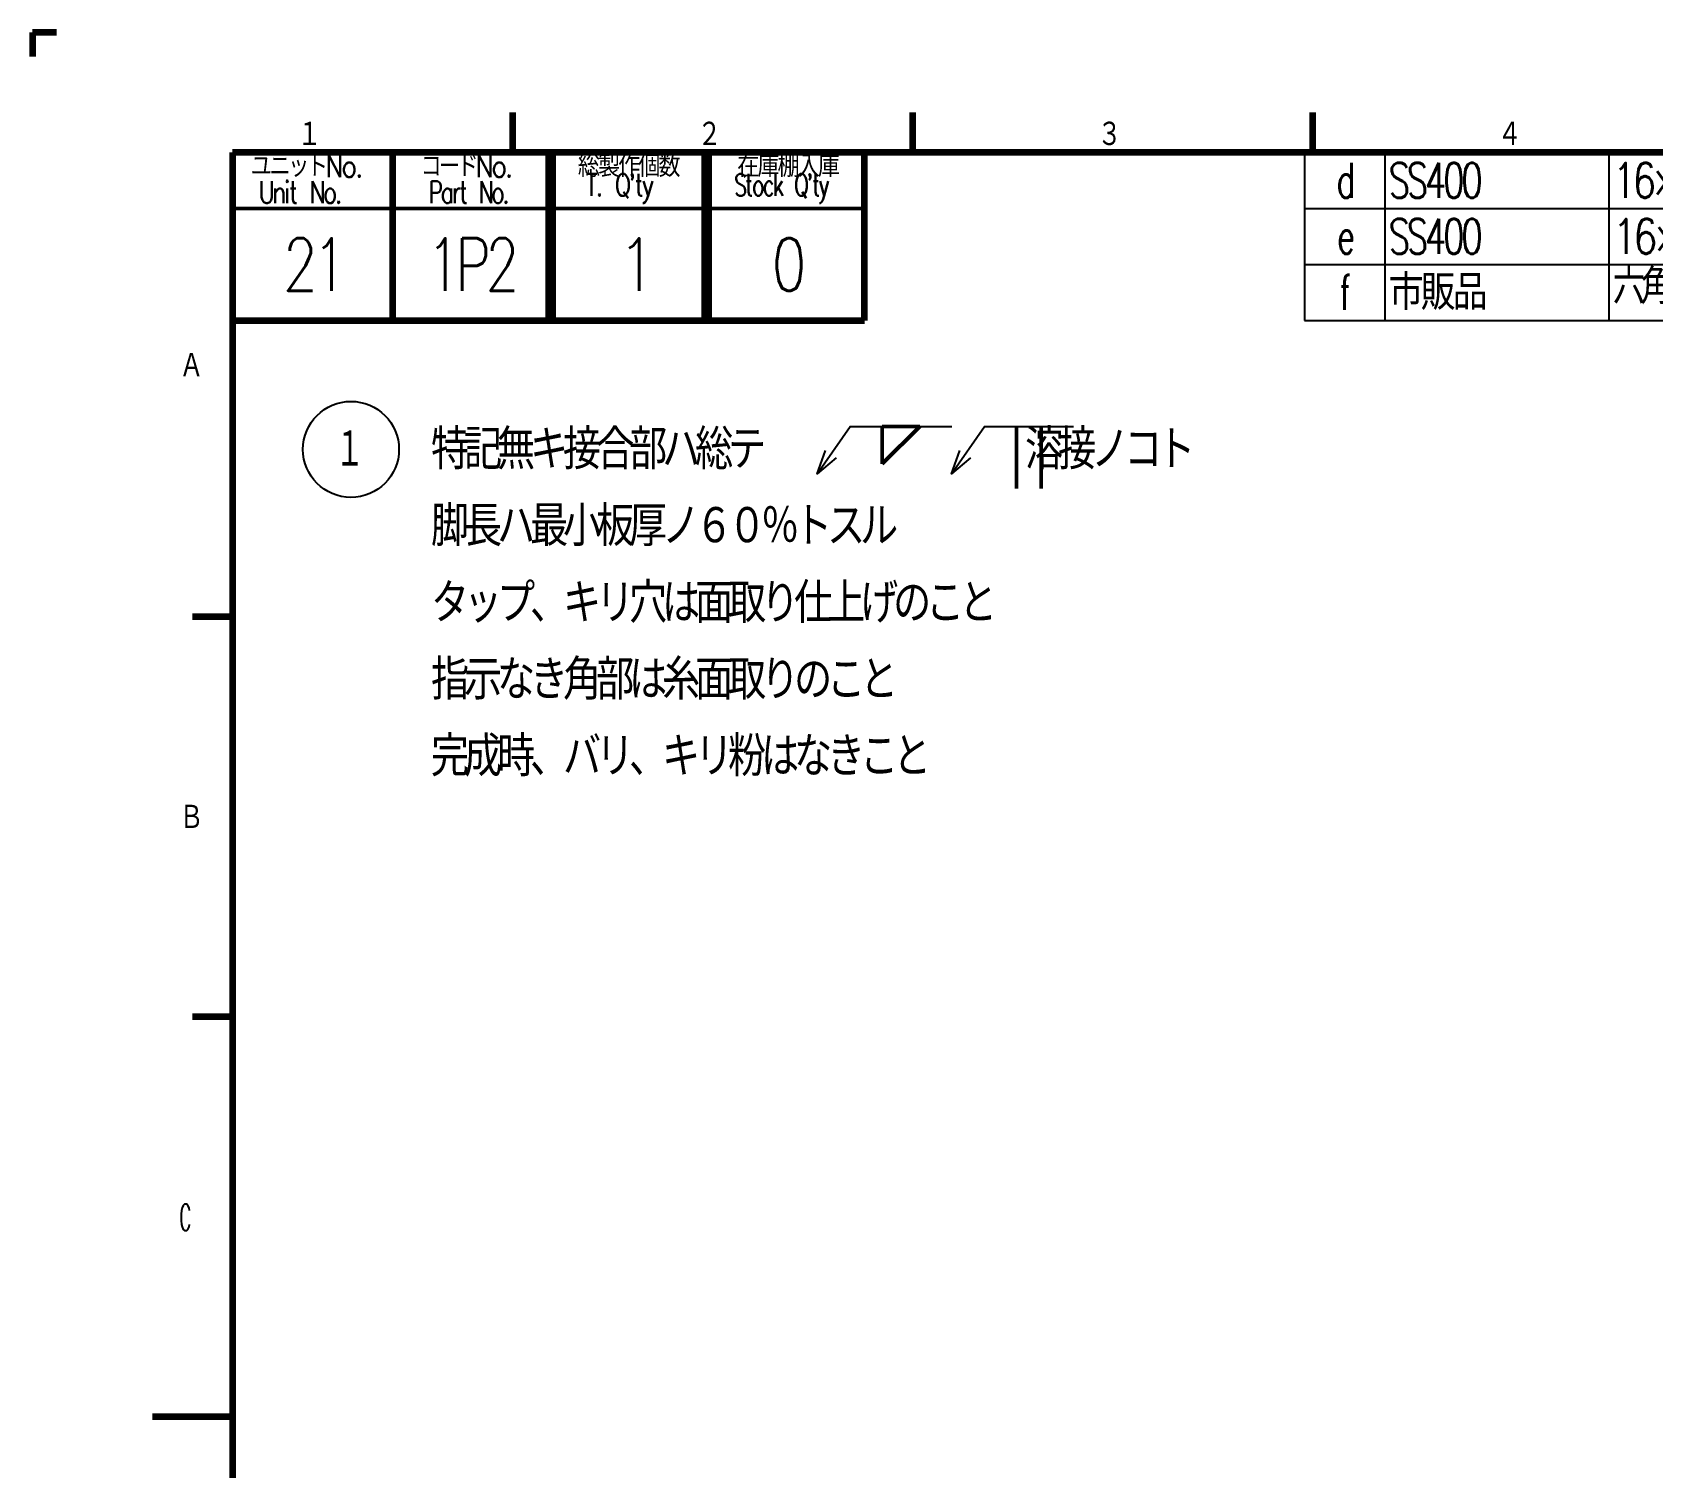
# Model space of a CAD drawing. Header units: millimetres. Extents: x -1152 to 630, y -346 to 914.
# Drawn here: x -1152 to -544, y 376 to 914 of the extents above; entities that cross this region are included whole.
import ezdxf

# ---------------------------------------------------------------- set-up
doc = ezdxf.new("R2010")
doc.units = ezdxf.units.MM
doc.header["$LTSCALE"] = 0.20156
for name, color, linetype in [('NoLayerName_001', 7, 'Continuous'), ('NoLayerName_003', 7, 'Continuous'), ('NoLayerName_004', 7, 'Continuous')]:
    doc.layers.add(name, color=color, linetype=linetype)
doc.styles.get("Standard").update_dxf_attribs({"font": 'txt', "bigfont": 'extfont2'})

# ---------------------------------------------------------------- blocks, each defined once
blk = doc.blocks.new('JZB_0005')
at = {"layer": 'NoLayerName_001', "color": 21, "linetype": 'Continuous', "lineweight": 25}
for p, q in [((0, 7), (0, 0)), ((10, 7), (10, 0)), ((38, 7), (38, 0)), ((0, 0), (10, 0)), ((10, 0), (38, 0)), ((38, 0), (91, 0))]:
    blk.add_line(p, q, dxfattribs=at)
at = {"layer": 'NoLayerName_001', "color": 2, "lineweight": 50, "char_height": 4.36, "line_spacing_factor": 0.6}
for s, insert, width, attachment_point in [('\\A1;\\W0.666667;\\T0.750000;d', (5, 3.5), 2.3163, 5), ('\\A1;\\W0.714286;\\T0.750000;SS400', (10.5, 3.5), 11.5813, 4), ('\\A1;\\W0.785136;\\T0.785136;16×200×346', (38.5, 3.5), 29.4853, 4)]:
    blk.add_mtext(s, dxfattribs=dict(at, insert=insert, width=width, attachment_point=attachment_point))
blk = doc.blocks.new('JZB_0006')
at = {"layer": 'NoLayerName_001', "color": 21, "linetype": 'Continuous', "lineweight": 25}
for p, q in [((0, 7), (0, 0)), ((10, 7), (10, 0)), ((38, 7), (38, 0)), ((0, 0), (10, 0)), ((10, 0), (38, 0)), ((38, 0), (91, 0))]:
    blk.add_line(p, q, dxfattribs=at)
at = {"layer": 'NoLayerName_001', "color": 2, "lineweight": 50, "char_height": 4.36, "line_spacing_factor": 0.6}
for s, insert, width, attachment_point in [('\\A1;\\W0.666667;\\T0.750000;e', (5, 3.5), 2.3163, 5), ('\\A1;\\W0.714286;\\T0.750000;SS400', (10.5, 3.5), 11.5813, 4), ('\\A1;\\W0.809174;\\T0.809174;16×40×120', (38.5, 3.5), 26.9809, 4)]:
    blk.add_mtext(s, dxfattribs=dict(at, insert=insert, width=width, attachment_point=attachment_point))
blk = doc.blocks.new('JZB_0007')
at = {"layer": 'NoLayerName_001', "color": 21, "linetype": 'Continuous', "lineweight": 25}
for p, q in [((0, 7), (0, 0)), ((10, 7), (10, 0)), ((38, 7), (38, 0)), ((0, 0), (10, 0)), ((10, 0), (38, 0)), ((38, 0), (91, 0))]:
    blk.add_line(p, q, dxfattribs=at)
at = {"layer": 'NoLayerName_001', "color": 2, "lineweight": 50, "char_height": 4.36, "line_spacing_factor": 0.6}
for s, insert, width, attachment_point in [('\\A1;\\W0.912871;\\T0.912871;市販品', (10.5, 3.5), 15.2239, 4), ('\\A1;\\W0.846031;\\T0.846031;六角ナット(1種)中6H M12', (38.5, 3.5), 57.7982, 4), ('\\A1;\\W0.666667;\\T0.750000;f', (5, 3.5), 2.3163, 5)]:
    blk.add_mtext(s, dxfattribs=dict(at, insert=insert, width=width, attachment_point=attachment_point))
blk = doc.blocks.new('JZB_0009')
at = {"layer": 'NoLayerName_001', "color": 2, "lineweight": 50, "char_height": 6.55, "attachment_point": 5, "line_spacing_factor": 0.6}
for s, insert, width in [('\\A1;\\W0.774597;\\T0.774597;21', (3.27, 3.27), 6.9594), ('\\A1;\\W0.750000;\\T0.750000;1P2', (23.02, 3.27), 10.4391), ('\\A1;\\W0.866025;\\T0.866025;1', (43.52, 3.27), 3.4797), ('\\A1;\\W0.774597;\\T0.774597;0', (62.52, 3.27), 3.4797)]:
    blk.add_mtext(s, dxfattribs=dict(at, insert=insert, width=width))
blk = doc.blocks.new('DIM_0001')
at = {"layer": 'NoLayerName_001', "color": 3, "linetype": 'Continuous', "lineweight": 25}
blk.add_circle((6, 6), 6, dxfattribs=at)
at = {"layer": 'NoLayerName_001', "color": 2, "linetype": 'Continuous', "lineweight": 50, "width": 0.666667}
blk.add_text('１', height=5, dxfattribs=at).set_placement((4, 3.5))
blk = doc.blocks.new('DIM_0002')
at = {"layer": 'NoLayerName_001', "color": 2, "linetype": 'Continuous', "lineweight": 50}
for p, q in [((8.14, 7.81), (8.14, 0.06)), ((11.22, 0.06), (11.22, 7.81))]:
    blk.add_line(p, q, dxfattribs=at)
at = {"layer": 'NoLayerName_001', "color": 3, "linetype": 'Continuous', "lineweight": 25}
for points in [[(0, 1.9), (4.14, 7.81), (15.26, 7.81)], [(2.38, 3.9), (0, 1.9), (1.06, 4.82)]]:
    blk.add_lwpolyline(points, dxfattribs=at)
blk = doc.blocks.new('DIM_0003')
at = {"layer": 'NoLayerName_001', "color": 2, "linetype": 'Continuous', "lineweight": 50}
for p, q in [((8.14, 5.91), (8.14, 1.26)), ((12.83, 5.91), (8.14, 5.91)), ((8.14, 1.26), (12.83, 5.91))]:
    blk.add_line(p, q, dxfattribs=at)
at = {"layer": 'NoLayerName_001', "color": 3, "linetype": 'Continuous', "lineweight": 25}
for points in [[(0, 0), (4.14, 5.91), (16.83, 5.91)], [(2.38, 2), (0, 0), (1.06, 2.92)]]:
    blk.add_lwpolyline(points, dxfattribs=at)

msp = doc.modelspace()

# ---------------------------------------------------------------- linework, layer by layer
at = {"layer": 'NoLayerName_001', "color": 21, "linetype": 'Continuous', "lineweight": 100}
for p, q in [((-1016.9127, 869.0717), (-1016.9127, 806.0718)), ((-958.4128, 869.0717), (-958.4128, 806.0718)), ((-956.9128, 869.0717), (-956.9128, 806.0718)), ((-899.9128, 869.0717), (-899.9128, 806.0718)), ((-898.4128, 869.0717), (-898.4128, 806.0718))]:
    msp.add_line(p, q, dxfattribs=at)
at = {"layer": 'NoLayerName_001', "color": 7, "linetype": 'Continuous', "lineweight": 100}
for p, q in [((-839.9128, 806.0718), (-839.9128, 869.0717)), ((-1076.9128, 806.0718), (-958.4128, 806.0718)), ((-958.4128, 806.0718), (-839.9128, 806.0718))]:
    msp.add_line(p, q, dxfattribs=at)
at = {"layer": 'NoLayerName_001', "color": 21, "linetype": 'Continuous', "lineweight": 50}
for p, q in [((-1076.9128, 848.0717), (-958.4128, 848.0717)), ((-958.4128, 848.0717), (-839.9128, 848.0717))]:
    msp.add_line(p, q, dxfattribs=at)
at = {"layer": 'NoLayerName_004', "color": 7, "linetype": 'Continuous', "lineweight": 100}
for p, q in [((-1142.9128, 914.0717), (-1151.9128, 914.0717)), ((-1151.9128, 914.0717), (-1151.9128, 905.0717)), ((-971.9128, 884.0717), (-971.9128, 869.0717)), ((-821.9128, 884.0717), (-821.9128, 869.0717)), ((-671.9128, 884.0717), (-671.9128, 869.0717)), ((585.0872, 869.0717), (-1076.9128, 869.0717)), ((-1076.9128, 869.0717), (-1076.9128, -300.9283)), ((-1091.9128, 695.0717), (-1076.9128, 695.0717)), ((-1091.9128, 545.0717), (-1076.9128, 545.0717)), ((-1106.9128, 395.0717), (-1076.9128, 395.0717))]:
    msp.add_line(p, q, dxfattribs=at)

# ---------------------------------------------------------------- block references
at = {"layer": 'NoLayerName_001', "xscale": 3, "yscale": 3, "zscale": 3}
for name, p in [('JZB_0005', (-674.9127, 848.0717)), ('JZB_0006', (-674.9127, 827.0717)), ('JZB_0009', (-1056.7378, 817.2468)), ('JZB_0007', (-674.9127, 806.0717))]:
    msp.add_blockref(name, p, dxfattribs=at)
at = {"layer": 'NoLayerName_001', "color": 3, "linetype": 'Continuous', "lineweight": 25, "xscale": 3, "yscale": 3, "zscale": 3}
for name, p in [('DIM_0001', (-1050.4674, 739.7082)), ('DIM_0003', (-857.7378, 748.5309)), ('DIM_0002', (-807.3317, 742.8247))]:
    msp.add_blockref(name, p, dxfattribs=at)

# ---------------------------------------------------------------- texts
at = {"layer": 'NoLayerName_001', "color": 2, "lineweight": 25, "char_height": 8.25, "attachment_point": 7, "line_spacing_factor": 0.6}
for s, insert, width in [('\\A1;\\W0.912871;\\T0.912871;総製作個数', (-947.4238, 859.8244), 48.011305), ('\\A1;\\W0.912871;\\T0.912871;在庫棚入庫', (-887.6711, 859.8244), 48.011305), ('\\A1;\\W0.878082;\\T0.878082;ユニットNo.', (-1070.0567, 859.8244), 52.673527), ('\\A1;\\W0.870877;\\T0.870877;コードNo.', (-1006.3529, 859.8244), 42.95439), ('\\A1;\\W0.774597;\\T0.774597;Unit No.', (-1067.0567, 849.9902), 35.0625), ('\\A1;\\W0.727273;\\T0.750000;Part No.', (-1003.3529, 849.9902), 35.0625), ("\\A1;\\W0.774597;\\T0.774597;T. Q'ty", (-944.4238, 849.9902), 30.679688), ("\\A1;\\W0.701754;\\T0.750000;Stock Q'ty", (-888.8515, 849.9902), 43.828125)]:
    msp.add_mtext(s, dxfattribs=dict(at, insert=insert, width=width))
at = {"layer": 'NoLayerName_003', "color": 2, "lineweight": 100, "char_height": 15, "attachment_point": 7, "line_spacing_factor": 0.6}
for s, insert, width in [('\\A1;\\W0.866025;\\T0.866025;特記無キ接合部ハ総テ\u3000\u3000\u3000\u3000\u3000\u3000\u3000\u3000溶接ノコト', (-1002.4674, 750.2082), 380.942924), ('\\A1;\\W0.866025;\\T0.866025;脚長ハ最小板厚ノ６０％トスル', (-1002.4674, 721.4082), 231.878302), ('\\A1;\\W0.866025;\\T0.866025;タップ、キリ穴は面取り仕上げのこと', (-1002.4674, 692.6082), 281.566509), ('\\A1;\\W0.866025;\\T0.866025;指示なき角部は糸面取りのこと', (-1002.4674, 663.8082), 231.878302), ('\\A1;\\W0.866025;\\T0.866025;完成時、バリ、キリ粉はなきこと', (-1002.4674, 635.0082), 248.441038)]:
    msp.add_mtext(s, dxfattribs=dict(at, insert=insert, width=width))
at = {"layer": 'NoLayerName_004', "color": 7, "lineweight": 100, "char_height": 9.932421, "attachment_point": 7, "line_spacing_factor": 0.6}
for s, insert, width in [('\\A1;\\W0.833333;１', (-1052.6128, 870.882), 10.553197), ('\\A1;\\W0.833333;２', (-902.6128, 870.882), 10.553197), ('\\A1;\\W0.833333;３', (-752.6128, 870.882), 10.553197), ('\\A1;\\W0.833333;４', (-602.6128, 870.882), 10.553197), ('\\A1;\\W0.833333;Ａ', (-1096.8191, 784.2036), 10.553197), ('\\A1;\\W0.833333;Ｂ', (-1096.8191, 614.777), 10.553197), ('\\A1;\\W0.500000;C', (-1096.8191, 464.777), 5.276599)]:
    msp.add_mtext(s, dxfattribs=dict(at, insert=insert, width=width))

doc.saveas('drawing.dxf')
